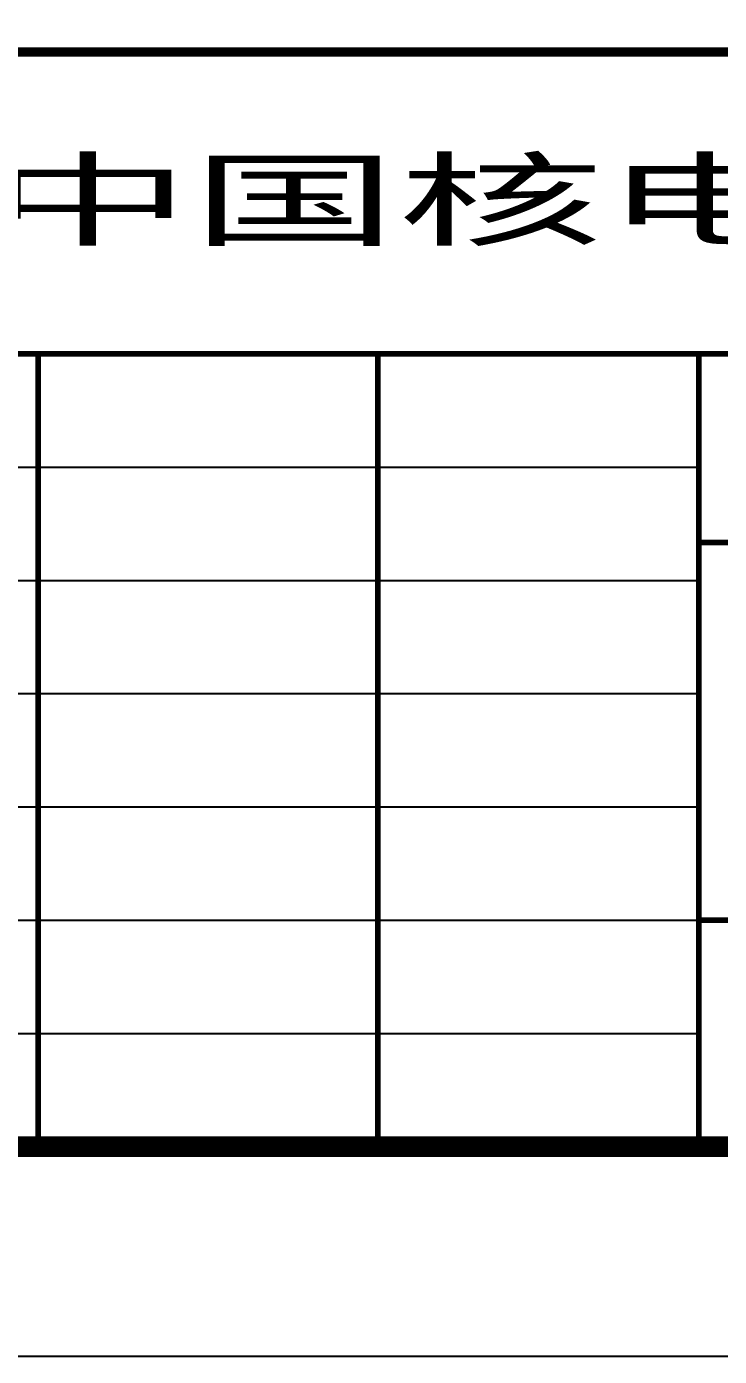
# Model space of a CAD drawing. Extents: x 535358 to 858566, y -185481 to -98609.
# Drawn here: x 818592 to 821895, y -162258 to -155918 of the extents above; entities that cross this region are included whole.
import ezdxf

# ---------------------------------------------------------------- set-up
doc = ezdxf.new("R2010")
doc.units = 0
doc.header["$LTSCALE"] = 1000
doc.header["$MEASUREMENT"] = 0
for name, color, linetype in [('1', 3, 'CONTINUOUS'), ('PUB_TEXT', 7, 'CONTINUOUS'), ('PUB_TITLE', 4, 'CONTINUOUS')]:
    doc.layers.add(name, color=color, linetype=linetype)
doc.styles.add('-华文新魏', font='SIMKAI.TTF', dxfattribs={"width": 1.5})

msp = doc.modelspace()

# ---------------------------------------------------------------- linework, layer by layer
at = {"layer": '1'}
for p, q in [((816397.1, -158018.4), (821797.1, -158018.4)), ((817117.1, -158558.4), (821797.1, -158558.4)), ((816397.1, -159098.4), (821797.1, -159098.4)), ((817117.1, -159638.4), (821797.1, -159638.4)), ((816397.1, -160178.4), (821797.1, -160178.4)), ((816397.1, -160718.4), (821797.1, -160718.4))]:
    msp.add_line(p, q, dxfattribs=at)
at = {"layer": '1', "const_width": 45}
msp.add_lwpolyline([(816397.1, -156038.8), (832597.1, -156038.8), (832597.1, -161258.4), (816397.1, -161258.4)], close=True, dxfattribs=at)
at = {"layer": '1', "const_width": 27}
for points in [[(816397.1, -157478.4), (832597.1, -157478.4)], [(818647.1, -157478.4), (818647.1, -161258.4)], [(820267.1, -157478.4), (820267.1, -161258.4)], [(821797.1, -157478.4), (821797.1, -161258.4)], [(821797.1, -158378.4), (832597.1, -158378.4)], [(821783.1, -160178.2), (829867.6, -160178.2)]]:
    msp.add_lwpolyline(points, dxfattribs=at)
at = {"layer": 'PUB_TITLE'}
msp.add_lwpolyline([(774197.1, -162258.4), (774197.1, -120258.4), (833597.1, -120258.4), (833597.1, -162258.4)], close=True, dxfattribs=at)
at = {"layer": 'PUB_TITLE', "const_width": 100}
msp.add_lwpolyline([(776697.1, -161258.4), (832597.1, -161258.4), (832597.1, -121258.4), (776697.1, -121258.4)], close=True, dxfattribs=at)

# ---------------------------------------------------------------- texts
at = {"layer": 'PUB_TEXT', "style": '-华文新魏', "width": 2}
msp.add_text('中国核电工程有限公司', height=360, dxfattribs=at).set_placement((818395.8, -156924.4))

doc.saveas('drawing.dxf')
